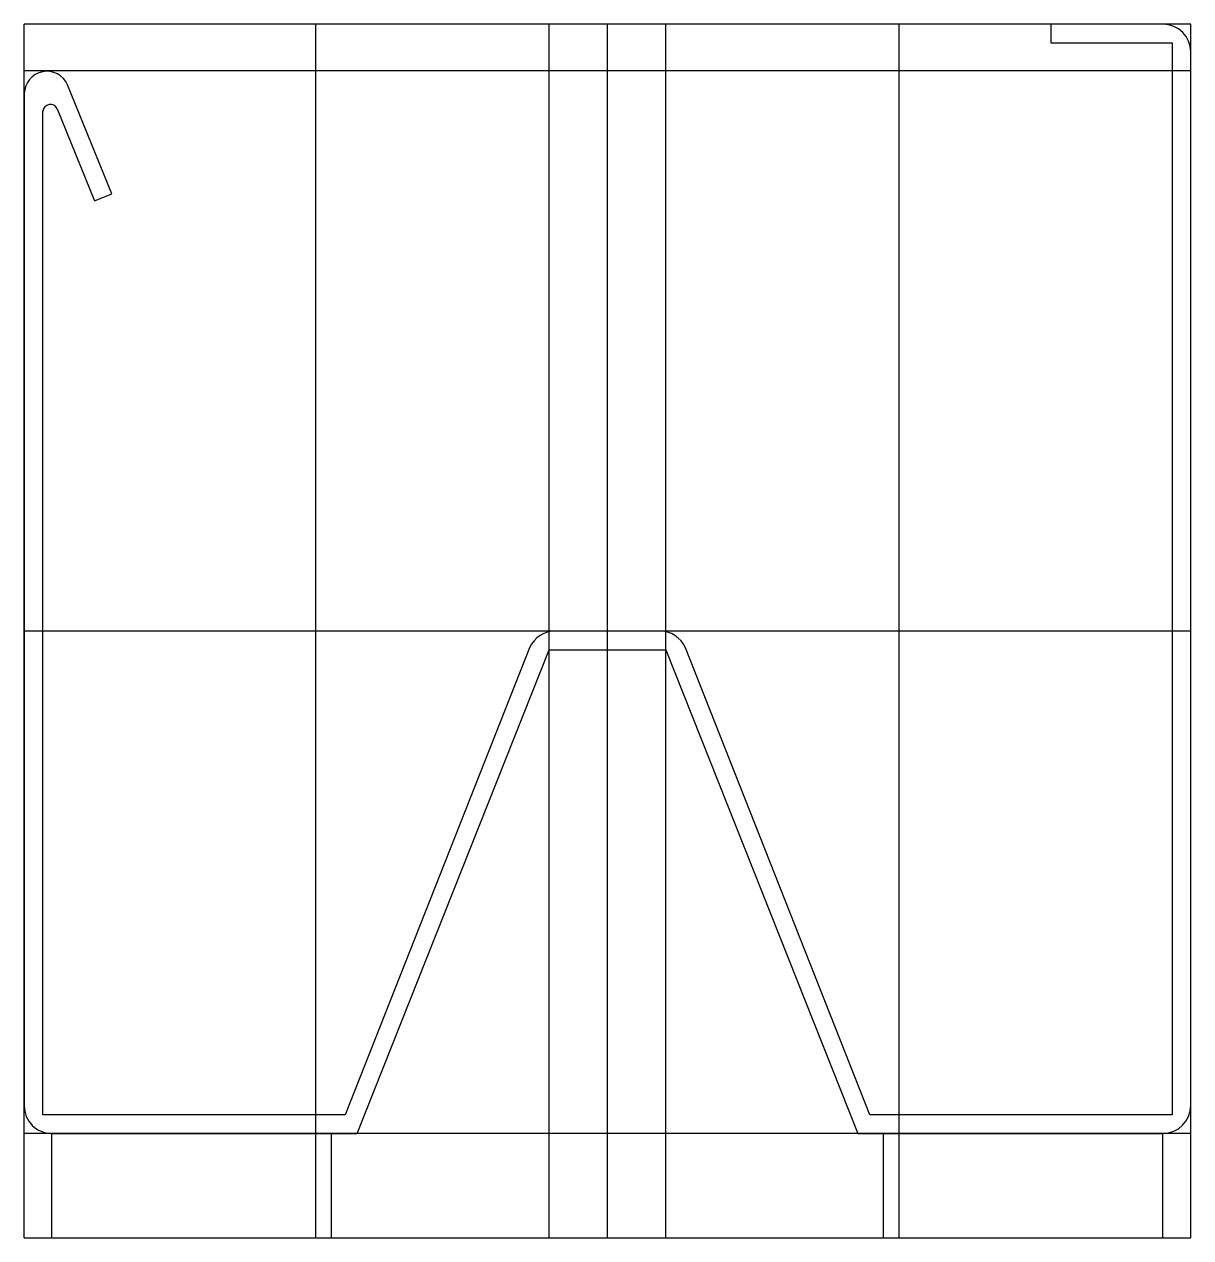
# Model space of a CAD drawing. Extents: x -25 to 25, y 0 to 52.
import ezdxf

# ---------------------------------------------------------------- set-up
doc = ezdxf.new("R2010")
doc.units = 0
doc.layers.get('0').update_dxf_attribs({"linetype": 'CONTINUOUS'})

msp = doc.modelspace()

# ---------------------------------------------------------------- linework, layer by layer
at = {"linetype": 'CONTINUOUS'}
for p, q in [((25, 52), (-25, 52)), ((-25, 0), (-25, 52)), ((-12.5, 0), (-12.5, 52)), ((-2.5, 0), (-2.5, 52)), ((0, 0), (0, 52)), ((2.5, 0), (2.5, 52)), ((12.5, 0), (12.5, 52)), ((23.82, 52), (19.01, 52)), ((19.01, 52), (19.01, 51.2)), ((25, 0), (25, 52)), ((19.01, 51.2), (24.2, 51.2)), ((24.2, 51.2), (24.2, 5.27)), ((25, 5.66), (25, 50.82)), ((25, 50), (-25, 50)), ((-21.25, 44.73), (-23.14, 49.4)), ((-25, 49.03), (-25, 5.65)), ((-23.59, 48.38), (-21.99, 44.43)), ((-24.2, 5.27), (-24.2, 48.27)), ((-21.99, 44.43), (-21.25, 44.73)), ((25, 26), (-25, 26)), ((2.23, 26), (-2.22, 26)), ((-3.34, 25.28), (-11.25, 5.27)), ((-10.73, 4.47), (-2.5, 25.2)), ((-2.5, 25.2), (2.5, 25.2)), ((2.5, 25.2), (10.73, 4.47)), ((11.25, 5.27), (3.34, 25.28)), ((-11.25, 5.27), (-24.2, 5.27)), ((24.2, 5.27), (11.25, 5.27)), ((25, 4.47), (-25, 4.47)), ((-23.83, 4.47), (-10.73, 4.47)), ((-11.83, 4.47), (-23.83, 4.47)), ((-23.83, 4.47), (-23.83, 0)), ((-11.83, 0), (-11.83, 4.47)), ((10.73, 4.47), (23.81, 4.47)), ((23.81, 4.47), (11.81, 4.47)), ((11.81, 4.47), (11.81, 0)), ((23.81, 0), (23.81, 4.47)), ((-25, 0), (25, 0)), ((-23.83, 0), (-11.83, 0)), ((11.81, 0), (23.81, 0))]:
    msp.add_line(p, q, dxfattribs=at)
for centre, radius, start, end in [((23.82, 50.82), 1.18, 0, 90), ((-24.03, 49.015), 0.97, 23.4147, 179.0867), ((-23.881, 48.247), 0.32, 24.6418, 175.8026), ((-2.221, 24.77), 1.23, 89.9667, 155.5037), ((2.227, 24.78), 1.22, 24.1944, 89.8668), ((-23.83, 5.64), 1.17, 179.5103, 270.0021), ((23.81, 5.66), 1.19, 270, 0)]:
    msp.add_arc(centre, radius, start, end, dxfattribs=at)

doc.saveas('drawing.dxf')
